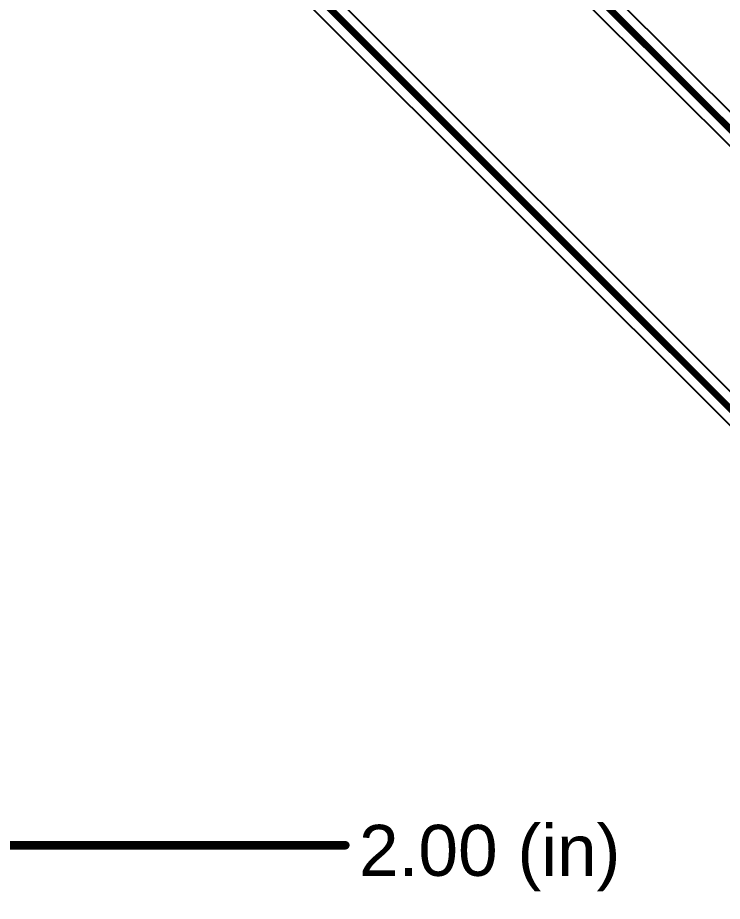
# Model space of a CAD drawing. Header units: inches. Extents: x -89 to 427, y -87 to 99.
# Drawn here: x 45.35 to 66.39, y -0.15 to 26.26 of the extents above; entities that cross this region are included whole.
import ezdxf

# ---------------------------------------------------------------- set-up
doc = ezdxf.new("R2010")
doc.units = ezdxf.units.IN
for name, color, linetype in [('Board_Outline', 56, 'Continuous'), ('Bottom Layer', 5, 'Continuous'), ('Dimension', 6, 'Continuous')]:
    doc.layers.add(name, color=color, linetype=linetype)
doc.styles.add('Arial', font='', dxfattribs={"height": 0.2})
doc.styles.get('Arial').set_extended_font_data('Arial')

msp = doc.modelspace()

# ---------------------------------------------------------------- linework, layer by layer
at = {"layer": 'Board_Outline', "const_width": 0.254}
msp.add_lwpolyline([(87.312, 0, 1), (-87.312, 0, 1)], format="xyb", close=True, dxfattribs=at)
at = {"layer": 'Bottom Layer'}
for p, q in [((74.896, 15.17), (45.563, 44.503)), ((44.877, 44.164), (74.383, 14.657)), ((74.896, 6.819), (37.669, 44.046)), ((37.009, 43.681), (74.383, 6.306))]:
    msp.add_line(p, q, dxfattribs=at)
at = {"layer": 'Bottom Layer', "const_width": 0.203}
for points in [[(45.027, 44.526), (75.489, 14.065)], [(37.159, 44.044), (75.72, 5.483)]]:
    msp.add_lwpolyline(points, dxfattribs=at)
at = {"layer": 'Dimension', "const_width": 0.254}
msp.add_lwpolyline([(36.513, 1.524), (55.133, 1.524)], dxfattribs=at)
at = {"layer": 'Dimension', "const_width": 0.127}
msp.add_lwpolyline([(55.069, 1.524, 1), (55.196, 1.524, 1)], format="xyb", close=True, dxfattribs=at)

# ---------------------------------------------------------------- texts
at = {"layer": 'Dimension', "style": 'Arial'}
msp.add_text('2.00 (in)', height=1.524, dxfattribs=at).set_placement((55.539, 0.61))

doc.saveas('drawing.dxf')
